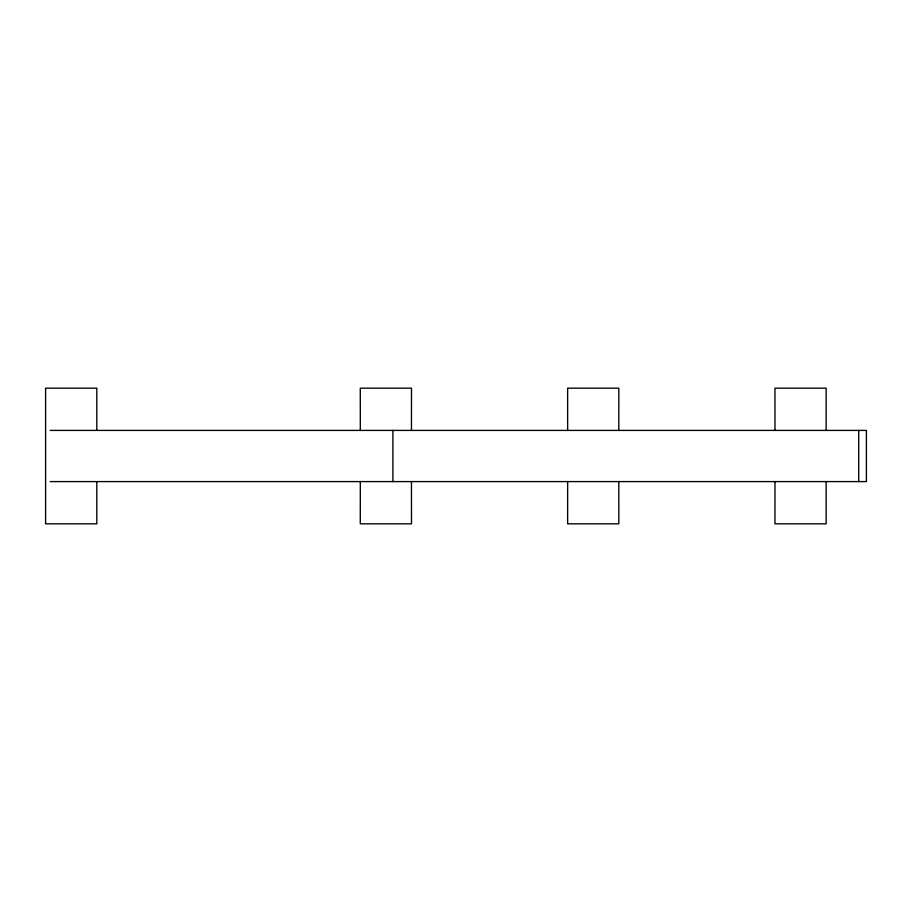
<?xml version="1.0" encoding="UTF-8"?>
<svg xmlns="http://www.w3.org/2000/svg" width="912" height="912" viewBox="0 0 912 912"><rect width="100%" height="100%" fill="white"/><g stroke="black" fill="none" stroke-linecap="round" stroke-linejoin="round"><path stroke-width="1.37" d="M360.308 481.502L360.286 523.83L411.483 523.83L411.46 481.502M411.46 430.498L411.483 388.17L360.286 388.17L360.308 430.498M567.652 481.502L567.629 523.83L618.826 523.83L618.803 481.502M618.803 430.498L618.826 388.17L567.629 388.17L567.652 430.498M774.983 481.502L774.961 523.83L826.158 523.83L826.135 481.502M826.135 430.498L826.158 388.17L774.961 388.17L774.983 430.498M50.228 430.407L866.4 430.407L866.4 481.593L50.228 481.593M858.728 430.407L858.728 481.593M392.901 430.407L392.901 481.593M96.797 430.407L96.797 388.17L45.6 388.17L45.6 523.83L96.797 523.83L96.797 481.593"/></g></svg>
